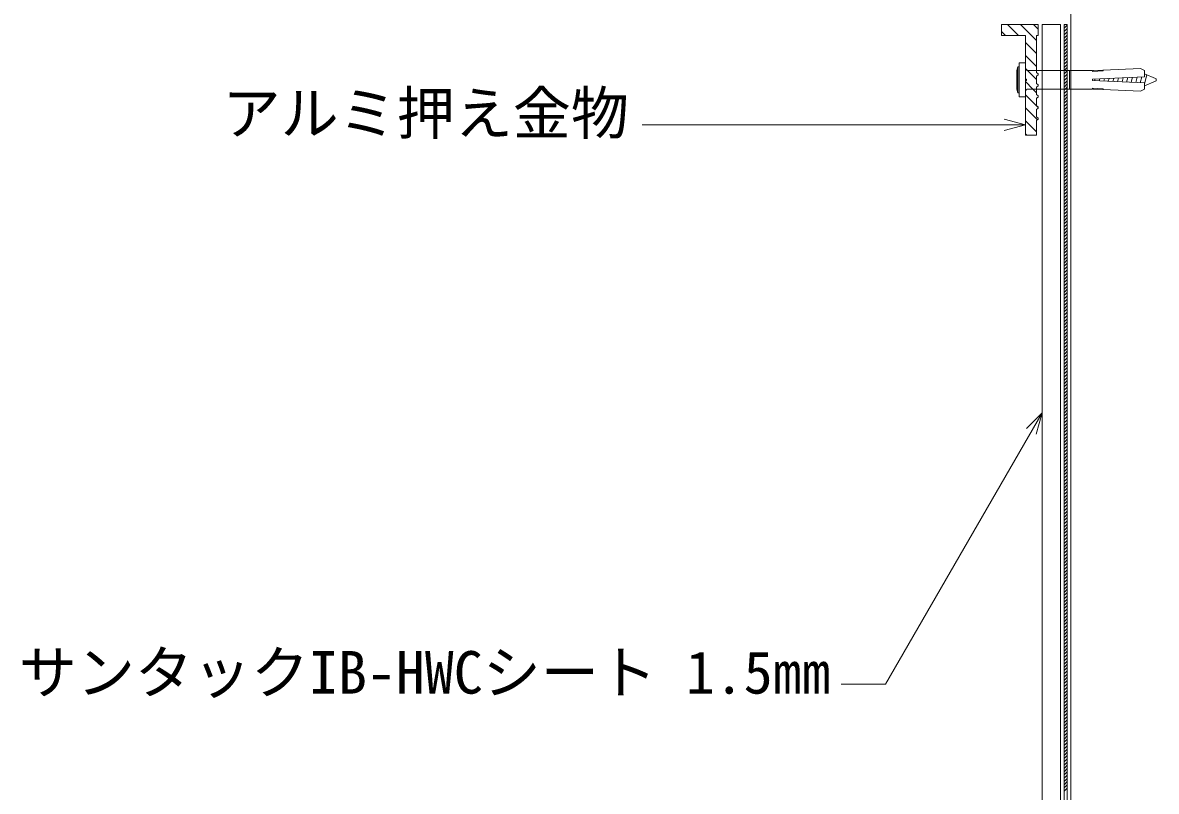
# Model space of a CAD drawing. Units: millimetres, scale not verified. Extents: x -840 to 840, y -594 to 594.
# Drawn here: x -104.9 to 202.5, y -106.1 to 102.2 of the extents above; entities that cross this region are included whole.
import ezdxf
from ezdxf.enums import TextEntityAlignment as Align

# ---------------------------------------------------------------- set-up
doc = ezdxf.new("R2010")
doc.units = ezdxf.units.MM
doc.header["$LTSCALE"] = 2
for name, color, linetype, lineweight in [('0-2_文字', 5, 'Continuous', 9), ('0-6_IBｼｰﾄ', 7, 'Continuous', 9), ('0-7_寸法線', 7, 'Continuous', 9), ('0-8_躯体', 7, 'Continuous', 9), ('0-9_塗膜(N-300)', 2, 'Continuous', 9), ('0-B_部材(ﾋﾞｽ類)', 7, 'Continuous', 9), ('0-E_鋼材(受け鋼鈑)', 7, 'Continuous', 9)]:
    doc.layers.add(name, color=color, linetype=linetype, lineweight=lineweight)
doc.styles.add('ＭＳ ゴシック', font='')
doc.styles.get('ＭＳ ゴシック').set_extended_font_data('MS Gothic')

msp = doc.modelspace()

# ---------------------------------------------------------------- linework, layer by layer
at = {"layer": '0-6_IBｼｰﾄ'}
for p, q in [((171.531, 101.735), (171.531, -291.479)), ((171.531, 101.735), (176.531, 101.735)), ((176.531, 101.735), (176.531, -300.139))]:
    msp.add_line(p, q, dxfattribs=at)
at = {"layer": '0-7_寸法線'}
msp.add_line((167.03, 74.548), (63.116, 74.548), dxfattribs=at)
for points in [[(161.236, 72.995), (167.031, 74.548), (161.236, 76.101)], [(171.531, -3.553), (129.089, -77.065), (117.089, -77.065)], [(167.289, -7.796), (171.531, -3.553), (169.979, -9.348)]]:
    msp.add_lwpolyline(points, dxfattribs=at)
at = {"layer": '0-8_躯体'}
msp.add_line((179.365, 120.064), (179.365, -312.936), dxfattribs=at)
at = {"layer": '0-9_塗膜(N-300)'}
for p, q in [((177.531, 101.735), (177.531, -311.936)), ((177.531, 101.735), (178.365, 101.735)), ((177.531, 101.59), (177.677, 101.735)), ((177.531, 100.706), (178.365, 101.539)), ((178.365, 101.735), (178.365, -311.936)), ((177.531, 99.822), (178.365, 100.655)), ((177.531, 98.938), (178.365, 99.771)), ((177.531, 98.054), (178.365, 98.887)), ((177.531, 97.17), (178.365, 98.004)), ((177.531, 96.286), (178.365, 97.12)), ((177.531, 95.402), (178.365, 96.236)), ((177.531, 94.519), (178.365, 95.352)), ((177.531, 93.635), (178.365, 94.468)), ((177.531, 92.751), (178.365, 93.584)), ((177.531, 91.867), (178.365, 92.7)), ((177.531, 90.983), (178.365, 91.816)), ((177.531, 90.099), (178.365, 90.933)), ((177.531, 88.331), (178.365, 89.165)), ((177.531, 87.448), (178.365, 88.281)), ((177.531, 86.564), (178.365, 87.397)), ((177.531, 85.68), (178.365, 86.513)), ((177.531, 84.796), (178.365, 85.629)), ((177.531, 83.028), (178.365, 83.861)), ((177.531, 82.144), (178.365, 82.978)), ((177.531, 81.26), (178.365, 82.094)), ((177.531, 80.376), (178.365, 81.21)), ((177.531, 79.493), (178.365, 80.326)), ((177.531, 78.609), (178.365, 79.442)), ((177.531, 77.725), (178.365, 78.558)), ((177.531, 76.841), (178.365, 77.674)), ((177.531, 75.957), (178.365, 76.79)), ((177.531, 75.073), (178.365, 75.907)), ((177.531, 74.189), (178.365, 75.023)), ((177.531, 73.305), (178.365, 74.139)), ((177.531, 72.422), (178.365, 73.255)), ((177.531, 71.538), (178.365, 72.371)), ((177.531, 70.654), (178.365, 71.487)), ((177.531, 69.77), (178.365, 70.603)), ((177.531, 68.886), (178.365, 69.719)), ((177.531, 68.002), (178.365, 68.835)), ((177.531, 67.118), (178.365, 67.952)), ((177.531, 66.234), (178.365, 67.068)), ((177.531, 65.35), (178.365, 66.184)), ((177.531, 64.467), (178.365, 65.3)), ((177.531, 63.583), (178.365, 64.416)), ((177.531, 62.699), (178.365, 63.532)), ((177.531, 61.815), (178.365, 62.648)), ((177.531, 60.931), (178.365, 61.764)), ((177.531, 60.047), (178.365, 60.88)), ((177.531, 59.163), (178.365, 59.997)), ((177.531, 58.279), (178.365, 59.113)), ((177.531, 57.396), (178.365, 58.229)), ((177.531, 56.512), (178.365, 57.345)), ((177.531, 55.628), (178.365, 56.461)), ((177.531, 54.744), (178.365, 55.577)), ((177.531, 53.86), (178.365, 54.693)), ((177.531, 52.976), (178.365, 53.809)), ((177.531, 52.092), (178.365, 52.926)), ((177.531, 51.208), (178.365, 52.042)), ((177.531, 50.324), (178.365, 51.158)), ((177.531, 49.441), (178.365, 50.274)), ((177.531, 48.557), (178.365, 49.39)), ((177.531, 47.673), (178.365, 48.506)), ((177.531, 46.789), (178.365, 47.622)), ((177.531, 45.905), (178.365, 46.738)), ((177.531, 45.021), (178.365, 45.854)), ((177.531, 44.137), (178.365, 44.971)), ((177.531, 43.253), (178.365, 44.087)), ((177.531, 42.369), (178.365, 43.203)), ((177.531, 41.486), (178.365, 42.319)), ((177.531, 40.602), (178.365, 41.435)), ((177.531, 39.718), (178.365, 40.551)), ((177.531, 38.834), (178.365, 39.667)), ((177.531, 37.95), (178.365, 38.783)), ((177.531, 37.066), (178.365, 37.9)), ((177.531, 36.182), (178.365, 37.016)), ((177.531, 35.298), (178.365, 36.132)), ((177.531, 34.415), (178.365, 35.248)), ((177.531, 33.531), (178.365, 34.364)), ((177.531, 32.647), (178.365, 33.48)), ((177.531, 31.763), (178.365, 32.596)), ((177.531, 30.879), (178.365, 31.712)), ((177.531, 29.995), (178.365, 30.828)), ((177.531, 29.111), (178.365, 29.945)), ((177.531, 28.227), (178.365, 29.061)), ((177.531, 27.343), (178.365, 28.177)), ((177.531, 26.46), (178.365, 27.293)), ((177.531, 25.576), (178.365, 26.409)), ((177.531, 24.692), (178.365, 25.525)), ((177.531, 23.808), (178.365, 24.641)), ((177.531, 22.924), (178.365, 23.757)), ((177.531, 22.04), (178.365, 22.873)), ((177.531, 21.156), (178.365, 21.99)), ((177.531, 20.272), (178.365, 21.106)), ((177.531, 19.389), (178.365, 20.222)), ((177.531, 18.505), (178.365, 19.338)), ((177.531, 17.621), (178.365, 18.454)), ((177.531, 16.737), (178.365, 17.57)), ((177.531, 15.853), (178.365, 16.686)), ((177.531, 14.969), (178.365, 15.802)), ((177.531, 14.085), (178.365, 14.919)), ((177.531, 13.201), (178.365, 14.035)), ((177.531, 12.317), (178.365, 13.151)), ((177.531, 11.434), (178.365, 12.267)), ((177.531, 10.55), (178.365, 11.383)), ((177.531, 9.666), (178.365, 10.499)), ((177.531, 8.782), (178.365, 9.615)), ((177.531, 7.898), (178.365, 8.731)), ((177.531, 7.014), (178.365, 7.847)), ((177.531, 6.13), (178.365, 6.964)), ((177.531, 5.246), (178.365, 6.08)), ((177.531, 4.362), (178.365, 5.196)), ((177.531, 3.479), (178.365, 4.312)), ((177.531, 2.595), (178.365, 3.428)), ((177.531, 1.711), (178.365, 2.544)), ((177.531, 0.827), (178.365, 1.66)), ((177.531, -0.057), (178.365, 0.776)), ((177.531, -0.941), (178.365, -0.107)), ((177.531, -1.825), (178.365, -0.991)), ((177.531, -2.709), (178.365, -1.875)), ((177.531, -3.592), (178.365, -2.759)), ((177.531, -4.476), (178.365, -3.643)), ((177.531, -5.36), (178.365, -4.527)), ((177.531, -6.244), (178.365, -5.411)), ((177.531, -7.128), (178.365, -6.295)), ((177.531, -8.012), (178.365, -7.179)), ((177.531, -8.896), (178.365, -8.062)), ((177.531, -9.78), (178.365, -8.946)), ((177.531, -10.664), (178.365, -9.83)), ((177.531, -11.547), (178.365, -10.714)), ((177.531, -12.431), (178.365, -11.598)), ((177.531, -13.315), (178.365, -12.482)), ((177.531, -14.199), (178.365, -13.366)), ((177.531, -15.083), (178.365, -14.25)), ((177.531, -15.967), (178.365, -15.133)), ((177.531, -16.851), (178.365, -16.017)), ((177.531, -17.735), (178.365, -16.901)), ((177.531, -18.618), (178.365, -17.785)), ((177.531, -19.502), (178.365, -18.669)), ((177.531, -20.386), (178.365, -19.553)), ((177.531, -21.27), (178.365, -20.437)), ((177.531, -22.154), (178.365, -21.321)), ((177.531, -23.038), (178.365, -22.205)), ((177.531, -23.922), (178.365, -23.088)), ((177.531, -24.806), (178.365, -23.972)), ((177.531, -25.69), (178.365, -24.856)), ((177.531, -26.573), (178.365, -25.74)), ((177.531, -27.457), (178.365, -26.624)), ((177.531, -28.341), (178.365, -27.508)), ((177.531, -29.225), (178.365, -28.392)), ((177.531, -30.109), (178.365, -29.276)), ((177.531, -30.993), (178.365, -30.16)), ((177.531, -31.877), (178.365, -31.043)), ((177.531, -32.761), (178.365, -31.927)), ((177.531, -33.644), (178.365, -32.811)), ((177.531, -34.528), (178.365, -33.695)), ((177.531, -35.412), (178.365, -34.579)), ((177.531, -36.296), (178.365, -35.463)), ((177.531, -37.18), (178.365, -36.347)), ((177.531, -38.064), (178.365, -37.231)), ((177.531, -38.948), (178.365, -38.114)), ((177.531, -39.832), (178.365, -38.998)), ((177.531, -40.716), (178.365, -39.882)), ((177.531, -41.599), (178.365, -40.766)), ((177.531, -42.483), (178.365, -41.65)), ((177.531, -43.367), (178.365, -42.534)), ((177.531, -44.251), (178.365, -43.418)), ((177.531, -45.135), (178.365, -44.302)), ((177.531, -46.019), (178.365, -45.186)), ((177.531, -46.903), (178.365, -46.069)), ((177.531, -47.787), (178.365, -46.953)), ((177.531, -48.671), (178.365, -47.837)), ((177.531, -49.554), (178.365, -48.721)), ((177.531, -50.438), (178.365, -49.605)), ((177.531, -51.322), (178.365, -50.489)), ((177.531, -52.206), (178.365, -51.373)), ((177.531, -53.09), (178.365, -52.257)), ((177.531, -53.974), (178.365, -53.14)), ((177.531, -54.858), (178.365, -54.024)), ((177.531, -55.742), (178.365, -54.908)), ((177.531, -56.625), (178.365, -55.792)), ((177.531, -57.509), (178.365, -56.676)), ((177.531, -58.393), (178.365, -57.56)), ((177.531, -59.277), (178.365, -58.444)), ((177.531, -60.161), (178.365, -59.328)), ((177.531, -61.045), (178.365, -60.212)), ((177.531, -61.929), (178.365, -61.095)), ((177.531, -62.813), (178.365, -61.979)), ((177.531, -63.697), (178.365, -62.863)), ((177.531, -64.58), (178.365, -63.747)), ((177.531, -65.464), (178.365, -64.631)), ((177.531, -66.348), (178.365, -65.515)), ((177.531, -67.232), (178.365, -66.399)), ((177.531, -68.116), (178.365, -67.283)), ((177.531, -69), (178.365, -68.167)), ((177.531, -69.884), (178.365, -69.05)), ((177.531, -70.768), (178.365, -69.934)), ((177.531, -71.651), (178.365, -70.818)), ((177.531, -72.535), (178.365, -71.702)), ((177.531, -73.419), (178.365, -72.586)), ((177.531, -74.303), (178.365, -73.47)), ((177.531, -75.187), (178.365, -74.354)), ((177.531, -76.071), (178.365, -75.238)), ((177.531, -76.955), (178.365, -76.121)), ((177.531, -77.839), (178.365, -77.005)), ((177.531, -78.723), (178.365, -77.889)), ((177.531, -79.606), (178.365, -78.773)), ((177.531, -80.49), (178.365, -79.657)), ((177.531, -81.374), (178.365, -80.541)), ((177.531, -82.258), (178.365, -81.425)), ((177.531, -83.142), (178.365, -82.309)), ((177.531, -84.026), (178.365, -83.193)), ((177.531, -84.91), (178.365, -84.076)), ((177.531, -85.794), (178.365, -84.96)), ((177.531, -86.678), (178.365, -85.844)), ((177.531, -87.561), (178.365, -86.728)), ((177.531, -88.445), (178.365, -87.612)), ((177.531, -89.329), (178.365, -88.496)), ((177.531, -90.213), (178.365, -89.38)), ((177.531, -91.097), (178.365, -90.264)), ((177.531, -91.981), (178.365, -91.147)), ((177.531, -92.865), (178.365, -92.031)), ((177.531, -93.749), (178.365, -92.915)), ((177.531, -94.632), (178.365, -93.799)), ((177.531, -95.516), (178.365, -94.683)), ((177.531, -96.4), (178.365, -95.567)), ((177.531, -97.284), (178.365, -96.451)), ((177.531, -98.168), (178.365, -97.335)), ((177.531, -99.052), (178.365, -98.219)), ((177.531, -99.936), (178.365, -99.102)), ((177.531, -100.82), (178.365, -99.986)), ((177.531, -101.704), (178.365, -100.87)), ((177.531, -102.587), (178.365, -101.754)), ((177.531, -103.471), (178.365, -102.638)), ((177.531, -104.355), (178.365, -103.522)), ((177.531, -105.239), (178.365, -104.406)), ((177.531, -106.123), (178.365, -105.29))]:
    msp.add_line(p, q, dxfattribs=at)
for points in [[(177.531, 89.215), (177.551, 89.235), (178.365, 90.049)], [(177.531, 83.912), (177.855, 84.235), (178.365, 84.745)]]:
    msp.add_lwpolyline(points, dxfattribs=at)
at = {"layer": '0-B_部材(ﾋﾞｽ類)'}
for p, q in [((176.521, 89.235), (176.521, 84.235)), ((179.021, 89.235), (179.021, 84.235)), ((185.925, 86.976), (185.806, 86.5)), ((187.189, 87.032), (187.042, 86.445)), ((188.453, 87.088), (188.279, 86.39)), ((189.717, 87.143), (189.515, 86.336)), ((190.981, 87.199), (190.751, 86.281)), ((192.245, 87.255), (191.988, 86.227)), ((193.509, 87.311), (193.224, 86.172)), ((194.773, 87.366), (194.46, 86.118)), ((196.037, 87.422), (195.697, 86.063)), ((197.301, 87.478), (196.933, 86.009)), ((198.564, 87.534), (198.17, 85.954)), ((202.274, 87.12), (199.354, 88.33)), ((199.952, 88.082), (199.354, 85.692)), ((199.354, 85.141), (202.274, 86.35))]:
    msp.add_line(p, q, dxfattribs=at)
for points in [[(164.948, 90.277), (164.74, 89.235), (164.74, 84.235), (164.948, 83.194)], [(165.365, 83.194), (164.948, 83.194), (164.948, 90.277), (165.365, 90.277)], [(167.865, 89.235), (185.187, 89.235), (185.197, 89.027), (188.11, 89.156), (188.101, 89.364), (198.205, 89.81), (199.354, 89.235), (199.354, 87.569), (185.187, 86.944), (185.187, 86.527), (199.354, 85.902), (199.354, 84.235), (198.205, 83.661), (188.101, 84.107), (188.11, 84.315), (185.197, 84.443), (185.187, 84.235), (167.865, 84.235)], [(185.405, 89.036), (185.396, 89.244), (187.893, 89.355), (187.902, 89.146)], [(185.405, 84.434), (185.396, 84.226), (187.893, 84.116), (187.902, 84.324)]]:
    msp.add_lwpolyline(points, dxfattribs=at)
msp.add_lwpolyline([(167.031, 90.069), (167.031, 91.319), (165.365, 91.319), (165.365, 82.152), (167.031, 82.152), (167.031, 83.402)], close=True, dxfattribs=at)
for centre, radius, start, end in [((167.865, 90.069), 0.833, 180, 270), ((202.115, 86.735), 0.417, 292.5, 67.5), ((167.865, 83.402), 0.833, 90, 180)]:
    msp.add_arc(centre, radius, start, end, dxfattribs=at)
at = {"layer": '0-E_鋼材(受け鋼鈑)', "color": 4}
for p, q in [((162.156, 101.735), (165.156, 98.735)), ((165.692, 101.735), (170.031, 97.395)), ((169.227, 101.735), (170.531, 100.431)), ((160.531, 99.824), (161.621, 98.735)), ((167.031, 96.86), (170.031, 93.86)), ((167.031, 93.324), (170.031, 90.324)), ((167.031, 82.718), (170.526, 79.223)), ((167.031, 79.182), (170.279, 75.935)), ((167.031, 75.647), (170.031, 72.647)), ((167.031, 72.111), (167.407, 71.735))]:
    msp.add_line(p, q, dxfattribs=at)
at = {"layer": '0-E_鋼材(受け鋼鈑)'}
for p, q in [((167.201, 86.923), (167.031, 86.985)), ((167.031, 86.485), (167.201, 86.548))]:
    msp.add_line(p, q, dxfattribs=at)
for points in [[(170.457, 88.391), (170.031, 88.735), (170.031, 98.735), (170.531, 98.735), (170.531, 101.735), (160.531, 101.735), (160.531, 98.735), (167.031, 98.735), (167.031, 71.735), (170.031, 71.735)], [(170.457, 85.391), (170.031, 85.735), (170.031, 87.735), (170.457, 88.08)], [(170.457, 82.391), (170.031, 82.735), (170.031, 84.735), (170.457, 85.08)], [(170.457, 79.391), (170.031, 79.735), (170.031, 81.735), (170.457, 82.08)], [(170.457, 76.391), (170.031, 76.735), (170.031, 78.735), (170.457, 79.08)], [(170.031, 71.735), (170.031, 75.735), (170.457, 76.08)]]:
    msp.add_lwpolyline(points, dxfattribs=at)
at = {"layer": '0-E_鋼材(受け鋼鈑)', "color": 4}
for points in [[(167.031, 89.789), (167.229, 89.591), (167.387, 89.433), (170.031, 86.789)], [(167.031, 86.253), (169.05, 84.235), (170.031, 83.253)]]:
    msp.add_lwpolyline(points, dxfattribs=at)
at = {"layer": '0-E_鋼材(受け鋼鈑)'}
for centre, start, end in [((167.131, 86.735), 290.2297, 69.7703), ((170.331, 88.235), 308.97666, 51.02334), ((170.331, 85.235), 308.97666, 51.02334), ((170.331, 82.235), 308.97666, 51.02334), ((170.331, 79.235), 308.97666, 51.02334), ((170.331, 76.235), 308.97666, 51.02334)]:
    msp.add_arc(centre, 0.2, start, end, dxfattribs=at)

# ---------------------------------------------------------------- texts
at = {"layer": '0-2_文字', "color": 7, "style": 'ＭＳ ゴシック'}
for s, p in [('アルミ押え金物', (-50.666, 68.489)), ('サンタックIB-HWCシート 1.5㎜', (-105.933, -83.124))]:
    msp.add_text(s, height=11.54, dxfattribs=at).set_placement(p, align=Align.BOTTOM_LEFT)

doc.saveas('drawing.dxf')
